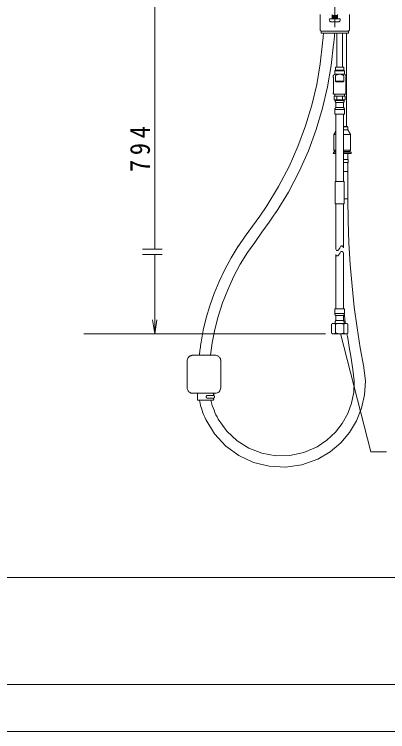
# Model space of a CAD drawing. Units: millimetres, scale not verified. Extents: x -1392 to 1350, y -947 to 991.
# Drawn here: x -981 to -570, y -947 to -158 of the extents above; entities that cross this region are included whole.
import ezdxf

# ---------------------------------------------------------------- set-up
doc = ezdxf.new("R2010")
doc.units = ezdxf.units.MM
doc.header["$LTSCALE"] = 10
doc.linetypes.add('CHAIN1', pattern=[8, 5, -1, 1, -1])
for name, color, linetype, lineweight in [('0-0_0', 7, 'Continuous', 5), ('0-1_レイヤー_1', 7, 'CHAIN1', 5), ('0-3', 7, 'Continuous', 5), ('F-0', 7, 'Continuous', 5)]:
    doc.layers.add(name, color=color, linetype=linetype, lineweight=lineweight)
doc.styles.add('ＭＳ ゴシック', font='')
doc.styles.get('ＭＳ ゴシック').set_extended_font_data('MS Gothic')

msp = doc.modelspace()

# ---------------------------------------------------------------- linework, layer by layer
at = {"layer": '0-0_0'}
for p, q in [((-631.57, -158.22), (-631.57, -163.14)), ((-625.54, -159.35), (-631.57, -159.35)), ((-631.57, -160.36), (-625.54, -160.36)), ((-625.54, -161.37), (-631.57, -161.37)), ((-631.57, -162.39), (-625.54, -162.39)), ((-628.51, -161.6), (-628.51, -172.17)), ((-625.54, -163.14), (-625.54, -158.22)), ((-644.56, -175.73), (-644.63, -175.73)), ((-626.29, -178.89), (-626.29, -216.25)), ((-620.14, -216.25), (-620.14, -178.89)), ((-615.78, -178.89), (-615.78, -281.5)), ((-612.55, -175.73), (-612.47, -175.73)), ((-630.1, -225.78), (-630.14, -225.78)), ((-629.93, -225.26), (-629.88, -225.26)), ((-616.32, -225.78), (-616.28, -225.78)), ((-618.78, -231.75), (-627.64, -231.75)), ((-630.11, -245.65), (-630.14, -245.65)), ((-628.44, -248.21), (-628.44, -246.02)), ((-626.32, -252.15), (-626.32, -248.21)), ((-620.11, -248.21), (-620.11, -252.15)), ((-617.98, -246.02), (-617.98, -248.21)), ((-616.32, -245.65), (-616.28, -245.65)), ((-627.4, -341.95), (-627.4, -268.14)), ((-619.03, -268.14), (-619.03, -341.95)), ((-618.81, -260.84), (-618.9, -260.75)), ((-614.72, -281.5), (-619.03, -281.5)), ((-614.66, -281.56), (-614.72, -281.5)), ((-611.15, -290.52), (-619.48, -290.52)), ((-627.4, -307.46), (-629.61, -307.46)), ((-630.03, -309.97), (-630.07, -309.97)), ((-610.83, -309.82), (-619.03, -309.82)), ((-614.23, -311.32), (-614.23, -318.09)), ((-613.61, -309.67), (-613.64, -309.67)), ((-610.73, -309.97), (-610.69, -309.97)), ((-619.03, -318.09), (-613.92, -318.09)), ((-614.84, -321.39), (-614.55, -321.68)), ((-627.4, -416.45), (-627.4, -366.56)), ((-627.4, -482.2), (-627.4, -422.4)), ((-619.03, -420.9), (-619.03, -482.2)), ((-616.87, -498.2), (-629.55, -498.2)), ((-627.37, -498.86), (-627.65, -498.92)), ((-618.91, -498.2), (-618.8, -498.19)), ((-629.87, -509.72), (-629.65, -509.7)), ((-616.87, -509.76), (-629.55, -509.76)), ((-760.12, -575.15), (-784.74, -575.15)), ((-779.69, -575.15), (-779.69, -582.84)), ((-762.6, -577.44), (-762.42, -577.38)), ((-762.41, -577.46), (-762.43, -577.46))]:
    msp.add_line(p, q, dxfattribs=at)
for points in [[(-643.68, -176.68), (-643.8, -176.56), (-643.92, -176.44), (-644.04, -176.32), (-644.16, -176.2), (-644.28, -176.08), (-644.4, -175.96), (-644.51, -175.84), (-644.63, -175.73), (-644.63, -158.22)], [(-634.5, -163.14), (-634.58, -163.83), (-634.54, -164.47), (-634.4, -165.04), (-634.16, -165.53), (-633.82, -165.93), (-633.41, -166.24), (-632.92, -166.44), (-632.36, -166.52), (-624.75, -166.52)], [(-624.75, -166.52), (-624.16, -166.42), (-623.66, -166.22), (-623.25, -165.92), (-622.94, -165.53), (-622.72, -165.04), (-622.59, -164.48), (-622.55, -163.85), (-622.61, -163.14), (-634.5, -163.14)], [(-612.47, -158.22), (-612.47, -175.73), (-612.59, -175.84), (-612.71, -175.96), (-612.83, -176.08), (-612.95, -176.2), (-613.07, -176.32), (-613.19, -176.44), (-613.31, -176.56), (-613.43, -176.68)], [(-642.17, -189.98), (-642.01, -188.81), (-641.83, -187.49), (-641.65, -186.07), (-641.47, -184.58), (-641.31, -183.08), (-641.18, -181.6), (-641.07, -180.19), (-641, -178.89)], [(-628.72, -178.89), (-628.75, -180.19), (-628.84, -181.68), (-628.97, -183.29), (-629.14, -184.96), (-629.33, -186.64), (-629.53, -188.25), (-629.72, -189.75), (-629.91, -191.06)], [(-703.25, -369.05), (-690.31, -347.64), (-678.91, -325.76), (-669.04, -303.51), (-660.68, -280.98), (-653.82, -258.26), (-648.46, -235.46), (-644.58, -212.65), (-642.17, -189.93)], [(-629.91, -191.04), (-632.4, -214.47), (-636.41, -238), (-641.95, -261.53), (-649.02, -284.96), (-657.65, -308.2), (-667.84, -331.15), (-679.61, -353.72), (-692.96, -375.81)], [(-627.75, -219.62), (-627.85, -219.72), (-627.95, -219.82), (-628.05, -219.91), (-628.15, -220.01), (-628.25, -220.11), (-628.34, -220.21), (-628.44, -220.31), (-628.54, -220.41), (-617.88, -220.41), (-617.98, -220.31), (-618.08, -220.21), (-618.18, -220.11), (-618.38, -219.91), (-618.67, -219.62)], [(-617.88, -220.41), (-617.88, -223.88), (-628.54, -223.88), (-628.54, -220.41)], [(-628.54, -223.88), (-628.63, -223.97), (-628.72, -224.05), (-628.8, -224.14), (-628.89, -224.22), (-628.97, -224.31), (-629.06, -224.4), (-629.15, -224.48), (-629.23, -224.57), (-629.32, -224.66), (-629.41, -224.74), (-629.49, -224.83), (-629.58, -224.92), (-629.67, -225), (-629.84, -225.17), (-629.93, -225.26), (-630.08, -225.51), (-630.17, -225.84), (-630.22, -226.22), (-630.22, -226.62), (-630.21, -226.99), (-630.18, -227.32), (-630.15, -227.58), (-630.14, -227.72), (-630.14, -243.71), (-630.16, -244.38), (-630.2, -244.85), (-630.24, -245.15), (-630.27, -245.35), (-630.25, -245.49), (-630.18, -245.61), (-630.03, -245.77), (-629.77, -246.02), (-616.65, -246.02), (-616.4, -245.77), (-616.24, -245.61), (-616.17, -245.49), (-616.16, -245.35), (-616.18, -245.15), (-616.22, -244.85)], [(-623.28, -223.88), (-623.36, -223.89), (-623.49, -223.89), (-623.69, -223.9), (-623.75, -223.91), (-623.81, -223.91), (-623.87, -223.92), (-623.99, -223.94), (-624.05, -223.94), (-624.11, -223.95), (-624.17, -223.96), (-624.59, -224.07), (-624.99, -224.19), (-625.39, -224.34), (-625.77, -224.5), (-626.15, -224.67), (-626.53, -224.86), (-626.91, -225.05), (-627.29, -225.26), (-627.37, -225.32), (-627.44, -225.37), (-627.51, -225.44), (-627.55, -225.5), (-627.59, -225.57), (-627.62, -225.64), (-627.64, -225.71), (-627.64, -225.78), (-627.64, -231.75), (-627.62, -231.91), (-627.56, -232.06), (-627.46, -232.19), (-627.33, -232.3), (-627.17, -232.38), (-626.99, -232.44), (-626.78, -232.48), (-626.56, -232.49), (-619.87, -232.49)], [(-618.94, -225.42), (-618.99, -225.36), (-619.06, -225.31), (-619.13, -225.26), (-619.51, -225.05), (-619.89, -224.85), (-620.27, -224.66), (-620.66, -224.49), (-621.04, -224.33), (-621.44, -224.19), (-621.85, -224.06), (-622.27, -223.96), (-622.33, -223.95), (-622.39, -223.94), (-622.45, -223.94), (-622.5, -223.93), (-622.62, -223.91), (-622.68, -223.91), (-622.74, -223.9), (-622.94, -223.89), (-623.07, -223.89), (-623.15, -223.88)], [(-619.87, -232.49), (-619.68, -232.48), (-619.5, -232.46), (-619.35, -232.42), (-619.21, -232.36), (-619.09, -232.3), (-618.99, -232.22), (-618.9, -232.12), (-618.84, -232.02), (-618.83, -231.99), (-618.82, -231.95), (-618.81, -231.92), (-618.8, -231.88), (-618.79, -231.85), (-618.79, -231.81), (-618.78, -231.78), (-618.78, -225.75), (-618.79, -225.68), (-618.82, -225.61), (-618.85, -225.54), (-618.89, -225.48), (-618.94, -225.42)], [(-616.22, -244.85), (-616.26, -244.38), (-616.28, -243.71), (-616.28, -227.72), (-616.27, -227.58), (-616.24, -227.32), (-616.22, -226.99), (-616.2, -226.62), (-616.21, -226.22), (-616.25, -225.84), (-616.34, -225.51), (-616.5, -225.26), (-616.58, -225.17), (-616.76, -225), (-616.84, -224.92), (-616.93, -224.83), (-617.02, -224.74), (-617.11, -224.66), (-617.28, -224.48), (-617.36, -224.4), (-617.45, -224.31), (-617.54, -224.22), (-617.62, -224.14), (-617.71, -224.05), (-617.79, -223.97), (-617.88, -223.88)], [(-628.24, -252.98), (-628.25, -252.9), (-628.24, -252.82), (-628.23, -252.73), (-628.21, -252.65), (-628.18, -252.58), (-628.14, -252.5), (-628.09, -252.43), (-628.03, -252.37), (-627.98, -252.32), (-627.93, -252.28), (-627.87, -252.24), (-627.8, -252.21), (-627.73, -252.18), (-627.66, -252.16), (-627.59, -252.15), (-627.51, -252.14)], [(-618.91, -252.14), (-618.82, -252.15), (-618.73, -252.17), (-618.64, -252.2), (-618.56, -252.24), (-618.48, -252.29), (-618.41, -252.35), (-618.34, -252.42), (-618.28, -252.5), (-618.25, -252.56), (-618.23, -252.61), (-618.21, -252.67), (-618.19, -252.73), (-618.18, -252.79), (-618.18, -252.85), (-618.18, -252.92), (-618.18, -252.98), (-628.24, -252.98), (-628.19, -253.31), (-628.13, -253.62), (-628.05, -253.93), (-627.97, -254.23), (-627.87, -254.53), (-627.77, -254.81), (-627.65, -255.08), (-627.52, -255.34), (-618.9, -255.34), (-618.85, -255.24), (-618.81, -255.14), (-618.76, -255.05), (-618.72, -254.95), (-618.68, -254.85), (-618.64, -254.75), (-618.6, -254.66), (-618.57, -254.57), (-618.5, -254.37), (-618.43, -254.16), (-618.38, -253.96), (-618.33, -253.76), (-618.28, -253.56)], [(-618.9, -255.34), (-618.9, -260.76), (-627.52, -260.76), (-627.52, -255.34)], [(-618.28, -253.56), (-618.24, -253.36), (-618.21, -253.17), (-618.18, -252.98)], [(-628.51, -263.02), (-628.49, -262.71), (-628.44, -262.4), (-628.37, -262.09), (-628.26, -261.8), (-628.12, -261.52), (-627.95, -261.25), (-627.75, -260.99), (-627.52, -260.75)], [(-618.81, -260.84), (-618.73, -260.93), (-618.64, -261.03), (-618.56, -261.13), (-618.48, -261.24), (-618.41, -261.34), (-618.34, -261.46), (-618.27, -261.58), (-618.19, -261.74), (-618.12, -261.91), (-618.06, -262.08), (-618.01, -262.25), (-617.97, -262.44), (-617.94, -262.63), (-617.92, -262.82), (-617.92, -263.02)], [(-619.03, -281.99), (-614.23, -281.99), (-614.23, -285.19), (-619.03, -285.19)], [(-614.66, -281.56), (-614.6, -281.63), (-614.54, -281.68), (-614.41, -281.81), (-614.35, -281.87), (-614.29, -281.93), (-614.23, -281.99)], [(-629.61, -290.52), (-629.61, -305.52), (-629.62, -306.32), (-629.64, -306.85), (-629.65, -307.19), (-629.62, -307.44), (-629.53, -307.66), (-629.36, -307.96), (-629.09, -308.39), (-628.69, -309.06), (-627.4, -309.06)], [(-627.4, -286.68), (-627.52, -286.89), (-627.64, -287.1), (-627.76, -287.31), (-627.88, -287.52), (-628.01, -287.74), (-628.13, -287.94), (-628.25, -288.15), (-628.37, -288.36), (-628.4, -288.42), (-628.47, -288.54), (-628.54, -288.66), (-628.58, -288.72), (-628.61, -288.78), (-628.64, -288.84), (-628.77, -289.05), (-629.01, -289.47), (-629.13, -289.68), (-629.25, -289.89), (-629.49, -290.31), (-629.61, -290.52), (-627.4, -290.52)], [(-614.23, -285.19), (-614.11, -285.41), (-613.99, -285.61), (-613.86, -285.82), (-613.74, -286.03), (-613.62, -286.24), (-613.38, -286.66), (-613.26, -286.87), (-613.12, -287.12), (-612.97, -287.36), (-612.83, -287.61), (-612.69, -287.86), (-612.54, -288.1), (-612.4, -288.35), (-612.26, -288.59), (-612.12, -288.84), (-612, -289.05), (-611.75, -289.47), (-611.63, -289.68), (-611.51, -289.89), (-611.39, -290.1), (-611.27, -290.31), (-611.15, -290.52), (-611.15, -307.46), (-619.03, -307.46)], [(-619.03, -309.06), (-612.07, -309.06), (-611.96, -308.86), (-611.84, -308.66), (-611.72, -308.46), (-611.5, -308.06), (-611.38, -307.86), (-611.26, -307.66), (-611.15, -307.46)], [(-627.4, -309.82), (-629.93, -309.82), (-629.94, -309.83), (-629.95, -309.83), (-629.97, -309.84), (-629.98, -309.84), (-629.99, -309.85), (-630, -309.85), (-630.02, -309.86), (-630.03, -309.86), (-630.09, -310.03), (-630.13, -310.21), (-630.16, -310.39), (-630.17, -310.57), (-630.16, -310.76), (-630.13, -310.93), (-630.09, -311.11), (-630.03, -311.28), (-630.02, -311.28), (-630, -311.29), (-629.99, -311.29), (-629.98, -311.3), (-629.97, -311.31), (-629.95, -311.31), (-629.94, -311.31), (-629.93, -311.32), (-627.4, -311.32)], [(-619.03, -311.32), (-610.83, -311.32), (-610.69, -311.22), (-610.6, -311.07), (-610.55, -310.89), (-610.54, -310.68), (-610.57, -310.46), (-610.61, -310.24), (-610.67, -310.04), (-610.73, -309.86), (-610.74, -309.86), (-610.76, -309.85), (-610.77, -309.85), (-610.78, -309.84), (-610.79, -309.84), (-610.81, -309.83), (-610.82, -309.83), (-610.83, -309.82)], [(-613.46, -309.82), (-613.55, -309.77), (-613.61, -309.69), (-613.64, -309.6), (-613.64, -309.5), (-613.64, -309.39), (-613.63, -309.28), (-613.61, -309.17), (-613.61, -309.06)], [(-613.92, -318.09), (-613.92, -321.39), (-619.03, -321.39)], [(-614.55, -321.68), (-614.36, -321.86), (-614.27, -322), (-614.24, -322.15), (-614.26, -322.35), (-614.29, -322.66), (-614.33, -323.13), (-614.35, -323.82), (-614.35, -331.23), (-619.03, -331.23)], [(-614.72, -331.23), (-614.42, -331.52), (-614.24, -331.7), (-614.15, -331.85), (-614.12, -331.99), (-614.13, -332.19), (-614.17, -332.5), (-614.21, -332.97), (-614.23, -333.66), (-614.23, -361.1), (-618.23, -361.1)], [(-614.23, -360.76), (-613.94, -385.29), (-613.06, -409.6), (-611.61, -433.6), (-609.62, -457.23), (-607.09, -480.4), (-604.06, -503.02), (-600.53, -525.03), (-596.54, -546.33)], [(-734.85, -413.51), (-726.96, -402.38), (-723.01, -396.81), (-719.06, -391.24), (-715.12, -385.68), (-711.17, -380.11), (-703.28, -368.97)], [(-619.03, -366.56), (-619.03, -414.94), (-619.53, -414.01), (-620.05, -413.38), (-620.58, -413.05), (-621.12, -413), (-621.65, -413.22), (-622.18, -413.68), (-622.7, -414.38), (-623.19, -415.29), (-623.68, -416.18), (-624.23, -416.95), (-624.81, -417.56), (-625.4, -417.94), (-625.99, -418.07), (-626.53, -417.89), (-627.01, -417.36), (-627.4, -416.43)], [(-692.95, -375.67), (-696.9, -381.24), (-700.84, -386.81), (-704.79, -392.37), (-708.74, -397.94), (-716.63, -409.07), (-720.58, -414.64), (-724.52, -420.21)], [(-775.69, -518.8), (-773.25, -505.52), (-770.05, -492.17), (-766.09, -478.81), (-761.37, -465.47), (-755.88, -452.21), (-749.64, -439.09), (-742.62, -426.14), (-734.84, -413.42)], [(-724.51, -420.16), (-732.54, -433.22), (-739.81, -446.98), (-746.28, -461.23), (-751.91, -475.79), (-756.66, -490.47), (-760.47, -505.08), (-763.3, -519.44), (-765.11, -533.35)], [(-627.4, -422.39), (-627.01, -423.32), (-626.53, -423.85), (-625.99, -424.03), (-625.4, -423.9), (-624.81, -423.52), (-624.23, -422.91), (-623.68, -422.14), (-623.19, -421.25), (-622.7, -420.34), (-622.18, -419.65), (-621.65, -419.18), (-621.12, -418.97), (-620.58, -419.02), (-620.05, -419.35), (-619.53, -419.97), (-619.03, -420.9)], [(-618.82, -482.2), (-618.85, -481.98), (-618.87, -481.77), (-618.9, -481.55), (-618.92, -481.34), (-618.95, -481.13), (-618.97, -480.91), (-619, -480.7), (-619.03, -480.48)], [(-628.51, -487.33), (-628.51, -482.2), (-617.92, -482.2), (-617.92, -487.33)], [(-618.1, -488.39), (-618.04, -488.21), (-618, -488.04), (-617.96, -487.86), (-617.94, -487.68), (-617.92, -487.51), (-617.92, -487.33), (-628.51, -487.33), (-628.49, -487.66), (-628.44, -487.98), (-628.35, -488.29), (-628.24, -488.58), (-628.1, -488.86), (-627.93, -489.12), (-627.74, -489.36), (-627.52, -489.59)], [(-618.1, -488.39), (-618.17, -488.56), (-618.26, -488.74), (-618.32, -488.85), (-618.38, -488.96), (-618.45, -489.07), (-618.53, -489.18), (-618.62, -489.29), (-618.71, -489.39), (-618.8, -489.49), (-618.9, -489.59)], [(-617.35, -494.5), (-617.49, -493.27), (-617.64, -492.03), (-617.79, -490.8), (-617.94, -489.57), (-618.09, -488.33)], [(-628.03, -497.98), (-628.09, -497.92), (-628.13, -497.85), (-628.17, -497.78), (-628.21, -497.7), (-628.23, -497.62), (-628.24, -497.53), (-628.25, -497.45), (-628.24, -497.36), (-628.2, -497.07), (-628.14, -496.78), (-628.07, -496.48), (-627.99, -496.18), (-627.89, -495.88), (-627.78, -495.59), (-627.66, -495.29), (-627.52, -495)], [(-618.8, -498.19), (-618.69, -498.16), (-618.59, -498.12), (-618.5, -498.07), (-618.41, -498), (-618.34, -497.92), (-618.28, -497.83), (-618.23, -497.73), (-618.21, -497.68), (-618.2, -497.64), (-618.19, -497.59), (-618.18, -497.54), (-618.18, -497.5), (-618.18, -497.45), (-618.18, -497.4), (-618.18, -497.36), (-618.21, -497.15), (-618.25, -496.95), (-618.29, -496.75), (-618.33, -496.55), (-618.38, -496.37), (-618.44, -496.18), (-618.49, -496), (-618.55, -495.83), (-618.59, -495.72), (-618.63, -495.61), (-618.68, -495.5), (-618.72, -495.39), (-618.77, -495.29), (-618.81, -495.19), (-618.9, -495)], [(-617.35, -494.5), (-617.2, -495.73), (-617.05, -496.97), (-616.9, -498.2)], [(-629.93, -498.2), (-630.36, -498.19), (-630.64, -498.19), (-630.83, -498.2), (-630.96, -498.23), (-631.11, -498.31), (-631.31, -498.44), (-631.62, -498.64), (-632.1, -498.92), (-632.1, -509.03), (-631.62, -509.31), (-631.31, -509.51), (-631.11, -509.64), (-630.96, -509.72), (-630.83, -509.76), (-630.64, -509.77), (-630.36, -509.76), (-629.93, -509.76)], [(-629.65, -509.7), (-629.44, -509.67), (-629.23, -509.64), (-629.03, -509.6), (-628.83, -509.55), (-628.63, -509.49), (-628.43, -509.41), (-628.22, -509.33), (-628.15, -509.29), (-628.08, -509.25), (-628.01, -509.21), (-627.65, -509.03), (-627.65, -498.92), (-628.08, -498.71), (-628.15, -498.67), (-628.22, -498.63), (-628.43, -498.55), (-628.63, -498.47), (-628.83, -498.41), (-629.03, -498.36), (-629.23, -498.32), (-629.44, -498.28), (-629.65, -498.26), (-629.87, -498.24)], [(-628.03, -497.98), (-627.97, -498.03), (-627.91, -498.07), (-627.85, -498.11), (-627.78, -498.14), (-627.72, -498.17), (-627.65, -498.18), (-627.58, -498.19), (-627.51, -498.2)], [(-627.37, -498.86), (-627.09, -498.8), (-626.81, -498.74), (-626.53, -498.67), (-626.25, -498.6), (-625.69, -498.48), (-625.4, -498.42), (-625, -498.36), (-624.59, -498.31), (-624.17, -498.28), (-623.76, -498.25), (-623.35, -498.24), (-622.94, -498.24), (-622.52, -498.26), (-622.11, -498.28), (-621.83, -498.31), (-621.55, -498.34), (-621.28, -498.37), (-621, -498.42)], [(-621, -498.42), (-620.73, -498.47), (-620.45, -498.52), (-620.18, -498.57), (-619.91, -498.63), (-619.34, -498.78), (-619.2, -498.82), (-618.91, -498.89), (-618.77, -498.92)], [(-616.55, -498.24), (-616.77, -498.26), (-616.98, -498.28), (-617.19, -498.32), (-617.39, -498.36), (-617.59, -498.41), (-617.79, -498.47), (-618, -498.55), (-618.2, -498.63), (-618.62, -498.85), (-618.7, -498.89), (-618.77, -498.92), (-618.77, -509.03), (-618.7, -509.07), (-618.62, -509.1), (-618.41, -509.21), (-618.34, -509.25), (-618.27, -509.29), (-618.2, -509.33), (-618, -509.41), (-617.79, -509.49), (-617.59, -509.55), (-617.39, -509.6), (-617.19, -509.64), (-616.98, -509.67), (-616.77, -509.7), (-616.55, -509.72)], [(-615.12, -509.49), (-614.64, -509.21), (-614.49, -509.12), (-614.33, -509.03), (-614.33, -498.92), (-614.8, -498.64), (-615.11, -498.44), (-615.31, -498.31), (-615.46, -498.23), (-615.6, -498.2), (-615.78, -498.19), (-616.06, -498.19), (-616.49, -498.2)], [(-627.65, -509.03), (-627.37, -509.1), (-627.09, -509.16), (-626.81, -509.22), (-626.53, -509.29), (-626.25, -509.35), (-625.97, -509.41), (-625.69, -509.48), (-625.4, -509.54), (-625, -509.6), (-624.59, -509.65), (-624.17, -509.68), (-623.76, -509.7), (-623.35, -509.72), (-622.94, -509.72), (-622.52, -509.7), (-622.11, -509.67), (-621.83, -509.65), (-621.55, -509.62), (-621.28, -509.58), (-621, -509.54), (-620.73, -509.49), (-620.45, -509.44), (-620.18, -509.38), (-619.91, -509.32), (-619.62, -509.25), (-619.48, -509.21), (-619.34, -509.18), (-619.2, -509.14), (-618.91, -509.07), (-618.77, -509.03)], [(-622.22, -509.23), (-588.81, -639.37), (-571.67, -639.37)], [(-616.49, -509.76), (-615.59, -509.76), (-615.43, -509.67), (-615.28, -509.58), (-615.12, -509.49)], [(-608.55, -548.94), (-609.38, -544.02), (-610.21, -539.09), (-611.04, -534.16), (-612.7, -524.31), (-613.53, -519.39), (-614.36, -514.46), (-615.19, -509.53)], [(-777.49, -533.32), (-777.27, -531.51), (-777.04, -529.7), (-776.82, -527.88), (-776.6, -526.07), (-776.37, -524.26), (-776.15, -522.45), (-775.92, -520.64), (-775.7, -518.82)], [(-784.74, -575.15), (-785.25, -575.13), (-785.75, -575.07), (-786.25, -574.96), (-786.75, -574.82), (-787.23, -574.63), (-787.7, -574.4), (-788.16, -574.12), (-788.6, -573.8), (-789.1, -573.34), (-789.55, -572.84), (-789.95, -572.29), (-790.27, -571.7), (-790.54, -571.07), (-790.74, -570.41), (-790.86, -569.71), (-790.9, -569), (-790.9, -539.47), (-790.87, -538.86), (-790.77, -538.26), (-790.62, -537.66), (-790.41, -537.08), (-790.14, -536.52), (-789.81, -535.98), (-789.42, -535.48), (-788.97, -535), (-788.54, -534.63), (-788.08, -534.3), (-787.58, -534.01), (-787.06, -533.77), (-786.51, -533.58), (-785.94, -533.44), (-785.35, -533.35), (-784.74, -533.32), (-760.12, -533.32)], [(-760.12, -533.32), (-759.36, -533.37), (-758.61, -533.51), (-757.88, -533.74), (-757.19, -534.06), (-756.54, -534.47), (-755.94, -534.96), (-755.4, -535.53), (-754.92, -536.18), (-754.71, -536.54), (-754.52, -536.91), (-754.36, -537.3), (-754.22, -537.72), (-754.11, -538.14), (-754.03, -538.58), (-753.98, -539.02), (-753.97, -539.47), (-753.97, -569), (-754.09, -570.24), (-754.45, -571.4), (-755.02, -572.44), (-755.77, -573.35), (-756.68, -574.1), (-757.73, -574.67), (-758.88, -575.03), (-760.12, -575.15)], [(-596.46, -546.6), (-594.88, -561.87), (-595.77, -576.96), (-599.04, -591.56), (-604.58, -605.39), (-612.29, -618.18), (-622.05, -629.64), (-633.77, -639.49), (-647.34, -647.43), (-664.93, -653.76), (-682.89, -656.37), (-700.71, -655.44), (-717.9, -651.15), (-733.96, -643.67), (-748.4, -633.19), (-760.72, -619.87), (-770.43, -603.89), (-771.51, -601.57), (-772.54, -599.17), (-773.52, -596.68), (-774.44, -594.11), (-775.3, -591.47), (-776.08, -588.77), (-776.8, -586.01), (-777.43, -583.21)], [(-764.82, -582.86), (-764.1, -585.67), (-763.28, -588.43), (-762.38, -591.13), (-761.4, -593.76), (-760.34, -596.31), (-759.21, -598.77), (-758.02, -601.14), (-756.77, -603.42), (-747.46, -616.65), (-736.05, -627.44), (-722.97, -635.66), (-708.67, -641.18), (-693.57, -643.88), (-678.11, -643.64), (-662.75, -640.34), (-647.9, -633.86), (-637.15, -626.63), (-627.94, -618), (-620.33, -608.19), (-614.39, -597.42), (-610.18, -585.89), (-607.76, -573.83), (-607.19, -561.44), (-608.55, -548.94)], [(-762.42, -577.38), (-762.25, -577.29), (-762.1, -577.18), (-761.97, -577.04), (-761.87, -576.88), (-761.79, -576.7), (-761.74, -576.51), (-761.72, -576.3), (-761.74, -576.07), (-761.8, -575.86), (-761.9, -575.66), (-762.04, -575.49), (-762.2, -575.35), (-762.38, -575.24), (-762.59, -575.18), (-762.81, -575.15)], [(-779.69, -582.84), (-762.81, -582.84), (-762.59, -582.82), (-762.38, -582.75), (-762.2, -582.65), (-762.04, -582.5), (-761.9, -582.33), (-761.8, -582.14), (-761.74, -581.92), (-761.72, -581.68), (-761.74, -581.45), (-761.8, -581.24), (-761.9, -581.04), (-762.04, -580.87), (-762.2, -580.73), (-762.38, -580.63), (-762.59, -580.56), (-762.81, -580.53)], [(-777.43, -583.2), (-777.44, -583.15), (-777.45, -583.06), (-777.45, -583.02), (-777.46, -582.93), (-777.47, -582.89), (-777.47, -582.84)], [(-762.37, -580.53), (-762.06, -580.5), (-761.77, -580.41), (-761.51, -580.27), (-761.28, -580.08), (-761.09, -579.86), (-760.95, -579.6), (-760.86, -579.31), (-760.83, -579), (-760.86, -578.68), (-760.95, -578.39), (-761.09, -578.13), (-761.28, -577.91), (-761.51, -577.72), (-761.77, -577.57), (-762.06, -577.49), (-762.37, -577.45), (-762.41, -577.45), (-762.41, -577.46), (-762.6, -577.44), (-762.78, -577.43), (-762.97, -577.43), (-763.16, -577.44), (-763.36, -577.44), (-763.56, -577.45), (-763.77, -577.45), (-763.98, -577.46), (-768.54, -577.46), (-768.84, -577.5), (-769.11, -577.59), (-769.36, -577.74), (-769.58, -577.93), (-769.75, -578.15), (-769.89, -578.41), (-769.97, -578.69), (-770, -579), (-769.97, -579.3), (-769.88, -579.58), (-769.75, -579.84), (-769.57, -580.06)], [(-769.57, -580.06), (-769.36, -580.25), (-769.11, -580.4), (-768.84, -580.49), (-768.54, -580.53), (-762.37, -580.53)]]:
    msp.add_lwpolyline(points, dxfattribs=at)
for points in [[(-643.44, -178.89), (-613.67, -178.89), (-613.64, -178.86), (-613.58, -178.8), (-613.55, -178.77), (-613.52, -178.74), (-613.49, -178.71), (-613.46, -178.68), (-613.43, -178.65), (-613.43, -176.68), (-643.68, -176.68), (-643.68, -178.65), (-643.65, -178.68), (-643.62, -178.71), (-643.59, -178.74), (-643.56, -178.77), (-643.5, -178.83), (-643.47, -178.86)], [(-627.38, -216.25), (-619.04, -216.25), (-618.99, -216.29), (-618.95, -216.34), (-618.9, -216.39), (-618.86, -216.43), (-618.81, -216.48), (-618.76, -216.52), (-618.72, -216.57), (-618.67, -216.62), (-618.67, -219.62), (-627.75, -219.62), (-627.75, -216.62), (-627.71, -216.57), (-627.66, -216.52), (-627.61, -216.48), (-627.57, -216.43), (-627.52, -216.39), (-627.48, -216.34), (-627.43, -216.29)], [(-617, -248.21), (-617, -252.15), (-629.42, -252.15), (-629.42, -248.21)], [(-617.92, -263.01), (-628.51, -263.01), (-628.51, -268.14), (-617.92, -268.14)], [(-618.23, -341.95), (-628.2, -341.95), (-628.2, -366.56), (-618.23, -366.56)], [(-618.9, -495), (-627.52, -495), (-627.52, -489.59), (-618.9, -489.59)]]:
    msp.add_lwpolyline(points, close=True, dxfattribs=at)
at = {"layer": '0-1_レイヤー_1'}
msp.add_line((-628.51, 391.25), (-628.51, -161.6), dxfattribs=at)
at = {"layer": '0-3'}
for p, q in [((-826.54, -416.43), (-826.54, -78.75)), ((-818.36, -416.43), (-839.9, -416.43)), ((-818.36, -422.39), (-839.9, -422.39)), ((-826.54, -509.76), (-826.54, -422.39)), ((-826.54, -509.76), (-828.86, -494.21)), ((-826.54, -509.76), (-824.22, -494.21)), ((-904.52, -509.76), (-638.81, -509.76))]:
    msp.add_line(p, q, dxfattribs=at)
at = {"layer": 'F-0'}
for p, q in [((-1339.08, -777.82), (1297.56, -777.82)), ((-1339.08, -895.37), (1297.56, -895.37))]:
    msp.add_line(p, q, dxfattribs=at)
msp.add_lwpolyline([(-1391.5, 991.14), (1350.16, 991.14), (1350.16, -947.41), (-1391.5, -947.41)], close=True, dxfattribs=at)

# ---------------------------------------------------------------- texts
at = {"layer": '0-3', "insert": (-831.54, -331.76), "char_height": 21.99, "attachment_point": 7, "rotation": 90, "style": 'ＭＳ ゴシック'}
msp.add_mtext('\\T1.38;\\W0.9;794', dxfattribs=at)

doc.saveas('drawing.dxf')
